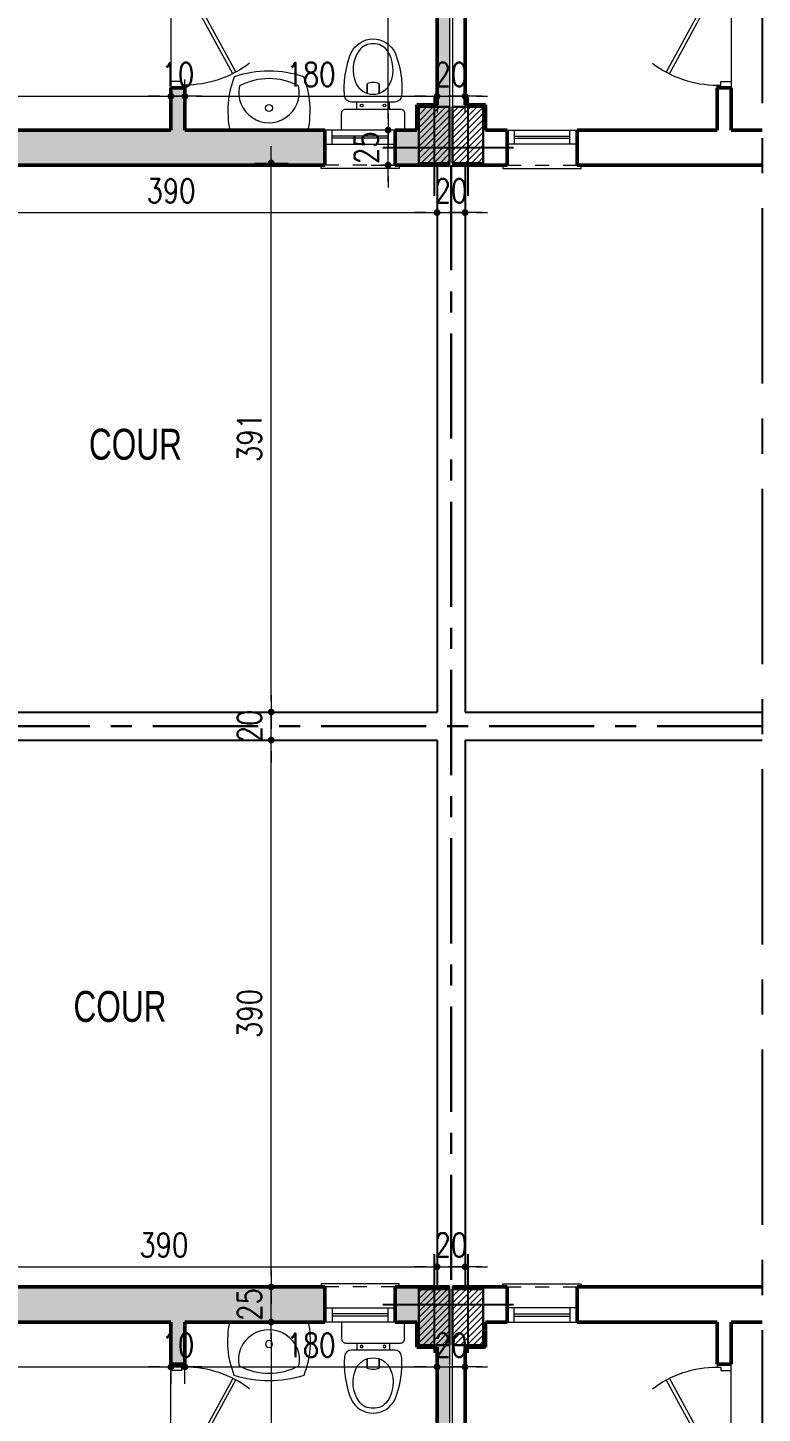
# Model space of a CAD drawing. Header units: millimetres. Extents: x 906 to 2589, y -1235 to -637.
# Drawn here: x 2520.48 to 2525.72, y -1225.51 to -1215.63 of the extents above; entities that cross this region are included whole.
import ezdxf

# ---------------------------------------------------------------- set-up
doc = ezdxf.new("R2010")
doc.units = ezdxf.units.MM
for name, pattern in [('AXES', [2, 1.25, -0.25, 0.25, -0.25]), ('CONTINU', [0]), ('HIDDEN', [0.375, 0.25, -0.125])]:
    doc.linetypes.add(name, pattern=pattern)
doc.layers.get('DEFPOINTS').update_dxf_attribs({"color": 255, "lineweight": 13})
for name, color, linetype, lineweight in [('A-signe', 7, 'Continuous', 9), ('APPUITS', 7, 'Continuous', 18), ('AXE LIMITE', 1, 'AXES', 30), ('DIM.', 4, 'Continuous', 25), ('interrompu', 7, 'HIDDEN', 15), ('MENUISERIE', 7, 'Continuous', 13), ('MUR 0.2', 7, 'Continuous', 20), ('MUR 0.25', 7, 'Continuous', 25), ('MUR 0.5', 7, 'Continuous', 50), ('POTEAUX ARCH', 7, 'Continuous', 30), ('POTEAUX HACHURE', 7, 'Continuous', 15), ('SANITAIRE', 7, 'Continuous', 15), ('TEXTE', 7, 'Continuous', 20)]:
    doc.layers.add(name, color=color, linetype=linetype, lineweight=lineweight)
for name, color, linetype in [('AXE', 7, 'AXES'), ('TEINTE 1', 30, 'Continuous'), ('teinte 5', 200, 'Continuous')]:
    doc.layers.add(name, color=color, linetype=linetype)
doc.styles.add('atef', font='romans.shx', dxfattribs={"width": 0.8})
doc.styles.add('STYLE4', font='swisscl.ttf')
doc.dimstyles.new('COTEXT', dxfattribs={"dimscale": 0, "dimtxt": 0.17, "dimasz": 0.08, "dimexe": 0.015, "dimexo": 0.015, "dimgap": 0.07, "dimtad": 1, "dimdec": 0, "dimlfac": 100, "dimzin": 0, "dimdsep": 46, "dimtxsty": 'atef', "dimblk": 'SIG2', "dimcen": 0.15, "dimse1": 1, "dimse2": 1, "dimclrd": 256, "dimclre": 6, "dimclrt": 2, "dimadec": 0, "dimazin": 0, "dimtfac": 0.5, "dimtdec": 0, "dimtix": 1, "dimtmove": 2, "dimatfit": 1, "dimldrblk": 'SIG2', "dimfxl": 0.18, "dimtolj": 1, "dimtzin": 0, "dimlwd": 18, "dimarcsym": 0})
pattern_1 = [(45, (1501.035288, -320.848652), (-0.0224506403, 0.0224506403), [])]

# ---------------------------------------------------------------- blocks, each defined once
blk = doc.blocks.new('P - 0.80')
at = {"layer": 'MENUISERIE'}
for points in [[(-0.6991, 0.3412), (-0.0325, -0.0217), (-0.02, 0), (-0.6875, 0.3633)], [(-0.8, 0), (-0.78, 0), (-0.78, -0.025), (-0.755, -0.025), (-0.755, -0.1), (-0.8, -0.1)], [(0, 0), (-0.02, 0), (-0.02, -0.025), (-0.045, -0.025), (-0.045, -0.1), (0, -0.1)]]:
    blk.add_lwpolyline(points, dxfattribs=at)
blk.add_arc((-0.02, 0), 0.76, 142.54543, 180, dxfattribs=at)
blk = doc.blocks.new('L.MAIN 56-46')
at = {"layer": 'SANITAIRE', "linetype": 'Continuous'}
blk.add_line((0, 0), (0, 0.56), dxfattribs=at)
blk.add_circle((-0.1575, 0.28), 0.025, dxfattribs=at)
for centre, radius, start, end in [((0.3903, 0.2801), 0.8103, 162.16614, 197.83384), ((-0.1365, -0.1054), 0.6792, 78.40823, 111.10552), ((-0.2678, 0.28), 0.2153, 257.31963, 102.68038), ((0.0788, 0.28), 0.4463, 151.92752, 208.07249), ((-0.1365, 0.6605), 0.6744, 248.73744, 281.67531)]:
    blk.add_arc(centre, radius, start, end, dxfattribs=at)
blk = doc.blocks.new('CUVETTE -2')
at = {"layer": 'SANITAIRE'}
for p, q in [((0.1089, 0.15), (0.1089, 0.2)), ((0.3411, 0.15), (0.3411, 0.2))]:
    blk.add_line(p, q, dxfattribs=at)
at = {"layer": 'SANITAIRE', "flags": 128}
for points in [[(0.068, 0.5503, -0.290899), (0.225, 0.6501)], [(0.225, 0.6154, 0.251168), (0.1249, 0.5678)], [(0.225, 0.6501, -0.290899), (0.382, 0.5503)], [(0.3251, 0.5678, 0.251168), (0.225, 0.6154)], [(0.0232, 0.3699, -0.068521), (0.068, 0.5503)], [(0.1249, 0.5678, 0.259575), (0.1024, 0.335)], [(0.3476, 0.335, 0.259575), (0.3251, 0.5678)], [(0.382, 0.5503, -0.068521), (0.4268, 0.3699)], [(0.0212, 0.2458, -0.05039), (0.0232, 0.3699)], [(0.1024, 0.335, 0.300692), (0.225, 0.2557)], [(0.225, 0.2557, 0.300692), (0.3476, 0.335)], [(0.4268, 0.3699, -0.05039), (0.4288, 0.2458)], [(0.379, 0.2), (0.071, 0.2, -0.39005), (0.0212, 0.2458)], [(0.4288, 0.2458, -0.39005), (0.379, 0.2)], [(0.45, 0), (0, 0), (0, 0.12, -0.414214), (0.03, 0.15)], [(0.03, 0.15), (0.42, 0.15, -0.414214), (0.45, 0.12)]]:
    blk.add_lwpolyline(points, format="xyb", dxfattribs=at)
at = {"layer": 'SANITAIRE'}
for points in [[(0.1819, 0.3292), (0.1819, 0.3292), (0.1819, 0.2625), (0.1819, 0.2625)], [(0.2681, 0.3292), (0.2681, 0.3292), (0.2681, 0.2625), (0.2681, 0.2625)]]:
    blk.add_lwpolyline(points, close=True, dxfattribs=at)
at = {"layer": 'SANITAIRE', "flags": 128}
blk.add_lwpolyline([(0.45, 0.12), (0.45, 0)], dxfattribs=at)
at = {"layer": 'SANITAIRE'}
for centre in [(0.1434, 0.175), (0.3066, 0.175)]:
    blk.add_circle(centre, 0.00977, dxfattribs=at)
blk.add_arc((0.225, 0.246), 0.0937, 62.60785, 117.39215, dxfattribs=at)
blk = doc.blocks.new('SIG2')
at = {"layer": 'A-signe'}
for p, q in [((0, 1.5), (0, 0.5)), ((-1.5, 0), (-0.5, 0)), ((-0.5, 0), (0.5, 0)), ((0, 0.5), (0, -0.5)), ((0.5, 0), (1.5, 0)), ((0, -0.5), (0, -1.5))]:
    blk.add_line(p, q, dxfattribs=at)
at = {"layer": 'A-signe', "const_width": 0.3}
blk.add_lwpolyline([(-0.15, 0, 1), (0.15, 0, 1)], format="xyb", close=True, dxfattribs=at)
blk = doc.blocks.new('*D819')
at = {"layer": 'DEFPOINTS', "color": 0, "transparency": 16777216}
for p in [(2521.501, -1216.1226), (2517.301, -1216.214), (2521.501, -1216.364)]:
    blk.add_point(p, dxfattribs=at)
at = {"layer": 'DIM.', "lineweight": 18, "transparency": 16777216}
blk.add_line((2517.381, -1216.1226), (2521.421, -1216.1226), dxfattribs=at)
at = {"layer": 'DIM.', "lineweight": 18, "transparency": 16777216, "xscale": 0.08, "yscale": 0.08, "zscale": 0.08, "rotation": 180}
blk.add_blockref('SIG2', (2517.301, -1216.1226), dxfattribs=at)
at = {"layer": 'DIM.', "lineweight": 18, "transparency": 16777216, "xscale": 0.08, "yscale": 0.08, "zscale": 0.08}
blk.add_blockref('SIG2', (2521.501, -1216.1226), dxfattribs=at)
at = {"layer": 'DIM.', "color": 2, "transparency": 16777216, "insert": (2519.401, -1215.9676), "char_height": 0.17, "attachment_point": 5, "style": 'atef'}
blk.add_mtext('\\A1;420', dxfattribs=at)
blk = doc.blocks.new('*D820')
at = {"layer": 'DEFPOINTS', "color": 0, "transparency": 16777216}
for p in [(2521.601, -1216.1226), (2521.501, -1216.364), (2521.601, -1216.364)]:
    blk.add_point(p, dxfattribs=at)
at = {"layer": 'DIM.', "lineweight": 18, "transparency": 16777216}
for p, q in [((2521.421, -1216.1226), (2521.341, -1216.1226)), ((2521.501, -1216.1226), (2521.601, -1216.1226)), ((2521.681, -1216.1226), (2521.761, -1216.1226))]:
    blk.add_line(p, q, dxfattribs=at)
at = {"layer": 'DIM.', "lineweight": 18, "transparency": 16777216, "xscale": 0.08, "yscale": 0.08, "zscale": 0.08}
blk.add_blockref('SIG2', (2521.501, -1216.1226), dxfattribs=at)
at = {"layer": 'DIM.', "lineweight": 18, "transparency": 16777216, "xscale": 0.08, "yscale": 0.08, "zscale": 0.08, "rotation": 180}
blk.add_blockref('SIG2', (2521.601, -1216.1226), dxfattribs=at)
at = {"layer": 'DIM.', "color": 2, "transparency": 16777216, "insert": (2521.551, -1215.9676), "char_height": 0.17, "attachment_point": 5, "style": 'atef'}
blk.add_mtext('\\A1;10', dxfattribs=at)
blk = doc.blocks.new('*D647')
at = {"layer": 'DEFPOINTS', "color": 0, "transparency": 16777216}
for p in [(2523.401, -1216.0247), (2523.401, -1216.1226), (2521.601, -1216.5135)]:
    blk.add_point(p, dxfattribs=at)
at = {"layer": 'DIM.', "lineweight": 18, "transparency": 16777216}
blk.add_line((2521.681, -1216.1226), (2523.321, -1216.1226), dxfattribs=at)
at = {"layer": 'DIM.', "lineweight": 18, "transparency": 16777216, "xscale": 0.08, "yscale": 0.08, "zscale": 0.08, "rotation": 180}
blk.add_blockref('SIG2', (2521.601, -1216.1226), dxfattribs=at)
at = {"layer": 'DIM.', "lineweight": 18, "transparency": 16777216, "xscale": 0.08, "yscale": 0.08, "zscale": 0.08}
blk.add_blockref('SIG2', (2523.401, -1216.1226), dxfattribs=at)
at = {"layer": 'DIM.', "color": 2, "transparency": 16777216, "insert": (2522.501, -1215.9676), "char_height": 0.17, "attachment_point": 5, "style": 'atef'}
blk.add_mtext('\\A1;180', dxfattribs=at)
blk = doc.blocks.new('*D648')
at = {"layer": 'DEFPOINTS', "color": 0, "transparency": 16777216}
for p in [(2523.601, -1215.7528), (2523.401, -1216.0247), (2523.601, -1216.1226)]:
    blk.add_point(p, dxfattribs=at)
at = {"layer": 'DIM.', "lineweight": 18, "transparency": 16777216}
for p, q in [((2523.321, -1216.1226), (2523.241, -1216.1226)), ((2523.401, -1216.1226), (2523.601, -1216.1226)), ((2523.681, -1216.1226), (2523.761, -1216.1226))]:
    blk.add_line(p, q, dxfattribs=at)
at = {"layer": 'DIM.', "lineweight": 18, "transparency": 16777216, "xscale": 0.08, "yscale": 0.08, "zscale": 0.08}
blk.add_blockref('SIG2', (2523.401, -1216.1226), dxfattribs=at)
at = {"layer": 'DIM.', "lineweight": 18, "transparency": 16777216, "xscale": 0.08, "yscale": 0.08, "zscale": 0.08, "rotation": 180}
blk.add_blockref('SIG2', (2523.601, -1216.1226), dxfattribs=at)
at = {"layer": 'DIM.', "color": 2, "transparency": 16777216, "insert": (2523.501, -1215.9676), "char_height": 0.17, "attachment_point": 5, "style": 'atef'}
blk.add_mtext('\\A1;20', dxfattribs=at)
blk = doc.blocks.new('*D847')
at = {"layer": 'DEFPOINTS', "color": 0, "transparency": 16777216}
for p in [(2522.7539, -1216.364), (2523.0519, -1216.364), (2522.7539, -1216.614)]:
    blk.add_point(p, dxfattribs=at)
at = {"layer": 'DIM.', "lineweight": 18, "transparency": 16777216}
for p, q in [((2523.0519, -1216.284), (2523.0519, -1216.204)), ((2523.0519, -1216.614), (2523.0519, -1216.364)), ((2523.0519, -1216.694), (2523.0519, -1216.774))]:
    blk.add_line(p, q, dxfattribs=at)
at = {"layer": 'DIM.', "lineweight": 18, "transparency": 16777216, "xscale": 0.08, "yscale": 0.08, "zscale": 0.08}
for p, rotation in [((2523.0519, -1216.364), 270), ((2523.0519, -1216.614), 90)]:
    blk.add_blockref('SIG2', p, dxfattribs=dict(at, rotation=rotation))
at = {"layer": 'DIM.', "color": 2, "transparency": 16777216, "insert": (2522.8969, -1216.489), "char_height": 0.17, "attachment_point": 5, "rotation": 90, "style": 'atef'}
blk.add_mtext('\\A1;25', dxfattribs=at)
blk = doc.blocks.new('*D848')
at = {"layer": 'DEFPOINTS', "color": 0, "transparency": 16777216}
for p in [(2523.0519, -1214.364), (2523.401, -1214.364), (2522.7539, -1216.364)]:
    blk.add_point(p, dxfattribs=at)
at = {"layer": 'DIM.', "lineweight": 18, "transparency": 16777216}
blk.add_line((2523.0519, -1216.284), (2523.0519, -1214.444), dxfattribs=at)
at = {"layer": 'DIM.', "lineweight": 18, "transparency": 16777216, "xscale": 0.08, "yscale": 0.08, "zscale": 0.08}
for p, rotation in [((2523.0519, -1214.364), 90), ((2523.0519, -1216.364), 270)]:
    blk.add_blockref('SIG2', p, dxfattribs=dict(at, rotation=rotation))
at = {"layer": 'DIM.', "color": 2, "transparency": 16777216, "insert": (2522.8969, -1215.364), "char_height": 0.17, "attachment_point": 5, "rotation": 90, "style": 'atef'}
blk.add_mtext('\\A1;200', dxfattribs=at)
blk = doc.blocks.new('*D865')
at = {"layer": 'DEFPOINTS', "color": 0, "transparency": 16777216}
for p in [(2521.501, -1224.864), (2517.301, -1225.1889), (2521.501, -1225.1843)]:
    blk.add_point(p, dxfattribs=at)
at = {"layer": 'DIM.', "lineweight": 18, "transparency": 16777216}
blk.add_line((2517.381, -1225.1843), (2521.421, -1225.1843), dxfattribs=at)
at = {"layer": 'DIM.', "lineweight": 18, "transparency": 16777216, "xscale": 0.08, "yscale": 0.08, "zscale": 0.08, "rotation": 180}
blk.add_blockref('SIG2', (2517.301, -1225.1843), dxfattribs=at)
at = {"layer": 'DIM.', "lineweight": 18, "transparency": 16777216, "xscale": 0.08, "yscale": 0.08, "zscale": 0.08}
blk.add_blockref('SIG2', (2521.501, -1225.1843), dxfattribs=at)
at = {"layer": 'DIM.', "color": 2, "transparency": 16777216, "insert": (2519.401, -1225.0293), "char_height": 0.17, "attachment_point": 5, "style": 'atef'}
blk.add_mtext('\\A1;420', dxfattribs=at)
blk = doc.blocks.new('*D866')
at = {"layer": 'DEFPOINTS', "color": 0, "transparency": 16777216}
for p in [(2521.501, -1224.864), (2521.601, -1224.864), (2521.601, -1225.1843)]:
    blk.add_point(p, dxfattribs=at)
at = {"layer": 'DIM.', "lineweight": 18, "transparency": 16777216}
for p, q in [((2521.421, -1225.1843), (2521.341, -1225.1843)), ((2521.501, -1225.1843), (2521.601, -1225.1843)), ((2521.681, -1225.1843), (2521.761, -1225.1843))]:
    blk.add_line(p, q, dxfattribs=at)
at = {"layer": 'DIM.', "lineweight": 18, "transparency": 16777216, "xscale": 0.08, "yscale": 0.08, "zscale": 0.08}
blk.add_blockref('SIG2', (2521.501, -1225.1843), dxfattribs=at)
at = {"layer": 'DIM.', "lineweight": 18, "transparency": 16777216, "xscale": 0.08, "yscale": 0.08, "zscale": 0.08, "rotation": 180}
blk.add_blockref('SIG2', (2521.601, -1225.1843), dxfattribs=at)
at = {"layer": 'DIM.', "color": 2, "transparency": 16777216, "insert": (2521.551, -1225.0293), "char_height": 0.17, "attachment_point": 5, "style": 'atef'}
blk.add_mtext('\\A1;10', dxfattribs=at)
blk = doc.blocks.new('*D867')
at = {"layer": 'DEFPOINTS', "color": 0, "transparency": 16777216}
for p in [(2521.601, -1224.864), (2523.401, -1225.044), (2523.401, -1225.1843)]:
    blk.add_point(p, dxfattribs=at)
at = {"layer": 'DIM.', "lineweight": 18, "transparency": 16777216}
blk.add_line((2521.681, -1225.1843), (2523.321, -1225.1843), dxfattribs=at)
at = {"layer": 'DIM.', "lineweight": 18, "transparency": 16777216, "xscale": 0.08, "yscale": 0.08, "zscale": 0.08, "rotation": 180}
blk.add_blockref('SIG2', (2521.601, -1225.1843), dxfattribs=at)
at = {"layer": 'DIM.', "lineweight": 18, "transparency": 16777216, "xscale": 0.08, "yscale": 0.08, "zscale": 0.08}
blk.add_blockref('SIG2', (2523.401, -1225.1843), dxfattribs=at)
at = {"layer": 'DIM.', "color": 2, "transparency": 16777216, "insert": (2522.501, -1225.0293), "char_height": 0.17, "attachment_point": 5, "style": 'atef'}
blk.add_mtext('\\A1;180', dxfattribs=at)
blk = doc.blocks.new('*D667')
at = {"layer": 'DEFPOINTS', "color": 0, "transparency": 16777216}
for p in [(2523.401, -1225.044), (2523.601, -1225.044), (2523.601, -1225.1843)]:
    blk.add_point(p, dxfattribs=at)
at = {"layer": 'DIM.', "lineweight": 18, "transparency": 16777216}
for p, q in [((2523.321, -1225.1843), (2523.241, -1225.1843)), ((2523.401, -1225.1843), (2523.601, -1225.1843)), ((2523.681, -1225.1843), (2523.761, -1225.1843))]:
    blk.add_line(p, q, dxfattribs=at)
at = {"layer": 'DIM.', "lineweight": 18, "transparency": 16777216, "xscale": 0.08, "yscale": 0.08, "zscale": 0.08}
blk.add_blockref('SIG2', (2523.401, -1225.1843), dxfattribs=at)
at = {"layer": 'DIM.', "lineweight": 18, "transparency": 16777216, "xscale": 0.08, "yscale": 0.08, "zscale": 0.08, "rotation": 180}
blk.add_blockref('SIG2', (2523.601, -1225.1843), dxfattribs=at)
at = {"layer": 'DIM.', "color": 2, "transparency": 16777216, "insert": (2523.501, -1225.0293), "char_height": 0.17, "attachment_point": 5, "style": 'atef'}
blk.add_mtext('\\A1;20', dxfattribs=at)
blk = doc.blocks.new('*D671')
at = {"layer": 'DEFPOINTS', "color": 0, "transparency": 16777216}
for p in [(2523.401, -1216.614), (2519.501, -1216.8839), (2523.401, -1216.9524)]:
    blk.add_point(p, dxfattribs=at)
at = {"layer": 'DIM.', "lineweight": 18, "transparency": 16777216}
blk.add_line((2519.581, -1216.9524), (2523.321, -1216.9524), dxfattribs=at)
at = {"layer": 'DIM.', "lineweight": 18, "transparency": 16777216, "xscale": 0.08, "yscale": 0.08, "zscale": 0.08, "rotation": 180}
blk.add_blockref('SIG2', (2519.501, -1216.9524), dxfattribs=at)
at = {"layer": 'DIM.', "lineweight": 18, "transparency": 16777216, "xscale": 0.08, "yscale": 0.08, "zscale": 0.08}
blk.add_blockref('SIG2', (2523.401, -1216.9524), dxfattribs=at)
at = {"layer": 'DIM.', "color": 2, "transparency": 16777216, "insert": (2521.5022, -1216.7974), "char_height": 0.17, "attachment_point": 5, "style": 'atef'}
blk.add_mtext('\\A1;390', dxfattribs=at)
blk = doc.blocks.new('*D672')
at = {"layer": 'DEFPOINTS', "color": 0, "transparency": 16777216}
for p in [(2523.401, -1216.6141), (2523.601, -1216.6141), (2523.601, -1216.9524)]:
    blk.add_point(p, dxfattribs=at)
at = {"layer": 'DIM.', "lineweight": 18, "transparency": 16777216}
for p, q in [((2523.321, -1216.9524), (2523.241, -1216.9524)), ((2523.401, -1216.9524), (2523.601, -1216.9524)), ((2523.681, -1216.9524), (2523.761, -1216.9524))]:
    blk.add_line(p, q, dxfattribs=at)
at = {"layer": 'DIM.', "lineweight": 18, "transparency": 16777216, "xscale": 0.08, "yscale": 0.08, "zscale": 0.08}
blk.add_blockref('SIG2', (2523.401, -1216.9524), dxfattribs=at)
at = {"layer": 'DIM.', "lineweight": 18, "transparency": 16777216, "xscale": 0.08, "yscale": 0.08, "zscale": 0.08, "rotation": 180}
blk.add_blockref('SIG2', (2523.601, -1216.9524), dxfattribs=at)
at = {"layer": 'DIM.', "color": 2, "transparency": 16777216, "insert": (2523.501, -1216.7974), "char_height": 0.17, "attachment_point": 5, "style": 'atef'}
blk.add_mtext('\\A1;20', dxfattribs=at)
blk = doc.blocks.new('*D891')
at = {"layer": 'DEFPOINTS', "color": 0, "transparency": 16777216}
for p in [(2521.601, -1224.864), (2521.601, -1226.864), (2522.2172, -1226.864)]:
    blk.add_point(p, dxfattribs=at)
at = {"layer": 'DIM.', "lineweight": 18, "transparency": 16777216}
blk.add_line((2522.2172, -1224.944), (2522.2172, -1226.784), dxfattribs=at)
at = {"layer": 'DIM.', "lineweight": 18, "transparency": 16777216, "xscale": 0.08, "yscale": 0.08, "zscale": 0.08}
for p, rotation in [((2522.2172, -1224.864), 90), ((2522.2172, -1226.864), 270)]:
    blk.add_blockref('SIG2', p, dxfattribs=dict(at, rotation=rotation))
at = {"layer": 'DIM.', "color": 2, "transparency": 16777216, "insert": (2522.0622, -1225.864), "char_height": 0.17, "attachment_point": 5, "rotation": 90, "style": 'atef'}
blk.add_mtext('\\A1;200', dxfattribs=at)
blk = doc.blocks.new('*D1606')
at = {"layer": 'DEFPOINTS', "color": 0, "transparency": 16777216}
for p in [(2522.2172, -1224.614), (2522.3372, -1224.614), (2522.3372, -1224.864)]:
    blk.add_point(p, dxfattribs=at)
at = {"layer": 'DIM.', "lineweight": 18, "transparency": 16777216}
for p, q in [((2522.2172, -1224.534), (2522.2172, -1224.454)), ((2522.2172, -1224.864), (2522.2172, -1224.614)), ((2522.2172, -1224.944), (2522.2172, -1225.024))]:
    blk.add_line(p, q, dxfattribs=at)
at = {"layer": 'DIM.', "lineweight": 18, "transparency": 16777216, "xscale": 0.08, "yscale": 0.08, "zscale": 0.08}
for p, rotation in [((2522.2172, -1224.614), 270), ((2522.2172, -1224.864), 90)]:
    blk.add_blockref('SIG2', p, dxfattribs=dict(at, rotation=rotation))
at = {"layer": 'DIM.', "color": 2, "transparency": 16777216, "insert": (2522.0622, -1224.739), "char_height": 0.17, "attachment_point": 5, "rotation": 90, "style": 'atef'}
blk.add_mtext('\\A1;25', dxfattribs=at)
blk = doc.blocks.new('*D1607')
at = {"layer": 'DEFPOINTS', "color": 0, "transparency": 16777216}
for p in [(2522.2172, -1220.714), (2523.401, -1220.714), (2522.3372, -1224.614)]:
    blk.add_point(p, dxfattribs=at)
at = {"layer": 'DIM.', "lineweight": 18, "transparency": 16777216}
blk.add_line((2522.2172, -1224.534), (2522.2172, -1220.794), dxfattribs=at)
at = {"layer": 'DIM.', "lineweight": 18, "transparency": 16777216, "xscale": 0.08, "yscale": 0.08, "zscale": 0.08}
for p, rotation in [((2522.2172, -1220.714), 90), ((2522.2172, -1224.614), 270)]:
    blk.add_blockref('SIG2', p, dxfattribs=dict(at, rotation=rotation))
at = {"layer": 'DIM.', "color": 2, "transparency": 16777216, "insert": (2522.0622, -1222.664), "char_height": 0.17, "attachment_point": 5, "rotation": 90, "style": 'atef'}
blk.add_mtext('\\A1;390', dxfattribs=at)
blk = doc.blocks.new('*D1608')
at = {"layer": 'DEFPOINTS', "color": 0, "transparency": 16777216}
for p in [(2522.2172, -1220.514), (2523.401, -1220.514), (2523.401, -1220.714)]:
    blk.add_point(p, dxfattribs=at)
at = {"layer": 'DIM.', "lineweight": 18, "transparency": 16777216}
for p, q in [((2522.2172, -1220.434), (2522.2172, -1220.354)), ((2522.2172, -1220.714), (2522.2172, -1220.514)), ((2522.2172, -1220.794), (2522.2172, -1220.874))]:
    blk.add_line(p, q, dxfattribs=at)
at = {"layer": 'DIM.', "lineweight": 18, "transparency": 16777216, "xscale": 0.08, "yscale": 0.08, "zscale": 0.08}
for p, rotation in [((2522.2172, -1220.514), 270), ((2522.2172, -1220.714), 90)]:
    blk.add_blockref('SIG2', p, dxfattribs=dict(at, rotation=rotation))
at = {"layer": 'DIM.', "color": 2, "transparency": 16777216, "insert": (2522.0622, -1220.614), "char_height": 0.17, "attachment_point": 5, "rotation": 90, "style": 'atef'}
blk.add_mtext('\\A1;20', dxfattribs=at)
blk = doc.blocks.new('*D1609')
at = {"layer": 'DEFPOINTS', "color": 0, "transparency": 16777216}
for p in [(2522.2172, -1216.599), (2523.271, -1216.599), (2523.401, -1220.514)]:
    blk.add_point(p, dxfattribs=at)
at = {"layer": 'DIM.', "lineweight": 18, "transparency": 16777216}
blk.add_line((2522.2172, -1220.434), (2522.2172, -1216.679), dxfattribs=at)
at = {"layer": 'DIM.', "lineweight": 18, "transparency": 16777216, "xscale": 0.08, "yscale": 0.08, "zscale": 0.08}
for p, rotation in [((2522.2172, -1216.599), 90), ((2522.2172, -1220.514), 270)]:
    blk.add_blockref('SIG2', p, dxfattribs=dict(at, rotation=rotation))
at = {"layer": 'DIM.', "color": 2, "transparency": 16777216, "insert": (2522.0622, -1218.5565), "char_height": 0.17, "attachment_point": 5, "rotation": 90, "style": 'atef'}
blk.add_mtext('\\A1;391', dxfattribs=at)
blk = doc.blocks.new('*D1610')
at = {"layer": 'DEFPOINTS', "color": 0, "transparency": 16777216}
for p in [(2519.501, -1224.114), (2523.401, -1224.114), (2523.401, -1224.4697)]:
    blk.add_point(p, dxfattribs=at)
at = {"layer": 'DIM.', "lineweight": 18, "transparency": 16777216}
blk.add_line((2519.581, -1224.4697), (2523.321, -1224.4697), dxfattribs=at)
at = {"layer": 'DIM.', "lineweight": 18, "transparency": 16777216, "xscale": 0.08, "yscale": 0.08, "zscale": 0.08, "rotation": 180}
blk.add_blockref('SIG2', (2519.501, -1224.4697), dxfattribs=at)
at = {"layer": 'DIM.', "lineweight": 18, "transparency": 16777216, "xscale": 0.08, "yscale": 0.08, "zscale": 0.08}
blk.add_blockref('SIG2', (2523.401, -1224.4697), dxfattribs=at)
at = {"layer": 'DIM.', "color": 2, "transparency": 16777216, "insert": (2521.451, -1224.3147), "char_height": 0.17, "attachment_point": 5, "style": 'atef'}
blk.add_mtext('\\A1;390', dxfattribs=at)
blk = doc.blocks.new('*D1611')
at = {"layer": 'DEFPOINTS', "color": 0, "transparency": 16777216}
for p in [(2523.601, -1224.0464), (2523.401, -1224.114), (2523.601, -1224.4697)]:
    blk.add_point(p, dxfattribs=at)
at = {"layer": 'DIM.', "lineweight": 18, "transparency": 16777216}
for p, q in [((2523.321, -1224.4697), (2523.241, -1224.4697)), ((2523.401, -1224.4697), (2523.601, -1224.4697)), ((2523.681, -1224.4697), (2523.761, -1224.4697))]:
    blk.add_line(p, q, dxfattribs=at)
at = {"layer": 'DIM.', "lineweight": 18, "transparency": 16777216, "xscale": 0.08, "yscale": 0.08, "zscale": 0.08}
blk.add_blockref('SIG2', (2523.401, -1224.4697), dxfattribs=at)
at = {"layer": 'DIM.', "lineweight": 18, "transparency": 16777216, "xscale": 0.08, "yscale": 0.08, "zscale": 0.08, "rotation": 180}
blk.add_blockref('SIG2', (2523.601, -1224.4697), dxfattribs=at)
at = {"layer": 'DIM.', "color": 2, "transparency": 16777216, "insert": (2523.501, -1224.3147), "char_height": 0.17, "attachment_point": 5, "style": 'atef'}
blk.add_mtext('\\A1;20', dxfattribs=at)

msp = doc.modelspace()

# ---------------------------------------------------------------- hatches: boundary and pattern name
at = {"layer": 'POTEAUX HACHURE'}
h = msp.add_hatch(dxfattribs=at)
h.set_pattern_fill('ANSI31', color=256, scale=0.01)
h.set_pattern_definition(pattern_1)
h.paths.add_polyline_path([(2523.491, -1216.599), (2523.271, -1216.599), (2523.271, -1216.199), (2523.491, -1216.199)])
h = msp.add_hatch(dxfattribs=at)
h.set_pattern_fill('ANSI31', color=256, scale=0.01)
h.set_pattern_definition(pattern_1)
h.paths.add_polyline_path([(2523.511, -1216.599), (2523.731, -1216.599), (2523.731, -1216.199), (2523.511, -1216.199)])
h = msp.add_hatch(dxfattribs=at)
h.set_pattern_fill('ANSI31', color=256, scale=0.01)
h.set_pattern_definition(pattern_1)
h.paths.add_polyline_path([(2523.491, -1224.629), (2523.271, -1224.629), (2523.271, -1225.029), (2523.491, -1225.029)])
h.paths.add_polyline_path([(2523.511, -1224.629), (2523.731, -1224.629), (2523.731, -1225.029), (2523.511, -1225.029)])
at = {"layer": 'TEINTE 1', "linetype": 'CONTINU'}
h = msp.add_hatch(color=256, dxfattribs=at)
h.dxf.hatch_style = 1
h.paths.add_polyline_path([(2522.601, -1224.614), (2519.501, -1224.614), (2519.501, -1224.114), (2519.581, -1224.114), (2519.581, -1223.864), (2519.251, -1223.864), (2519.251, -1224.764), (2518.3404, -1224.764), (2518.3404, -1224.864), (2521.501, -1224.864), (2521.501, -1225.1649), (2521.601, -1225.1649), (2521.601, -1224.864), (2522.601, -1224.864)])
h = msp.add_hatch(color=256, dxfattribs=at)
h.dxf.hatch_style = 1
h.paths.add_polyline_path([(2523.491, -1224.614), (2523.101, -1224.614), (2523.101, -1224.864), (2523.256, -1224.864), (2523.256, -1225.044), (2523.401, -1225.044), (2523.401, -1226.864), (2521.601, -1226.864), (2521.601, -1225.9649), (2521.501, -1225.9649), (2521.501, -1226.064), (2521.4138, -1226.064), (2521.4138, -1226.164), (2521.501, -1226.164), (2521.501, -1226.964), (2523.401, -1226.964), (2523.401, -1230.134), (2523.256, -1230.134), (2523.256, -1230.264), (2522.601, -1230.264), (2522.601, -1230.594), (2522.851, -1230.594), (2522.851, -1230.514), (2523.491, -1230.514)])
at = {"layer": 'teinte 5', "linetype": 'CONTINU'}
h = msp.add_hatch(color=256, dxfattribs=at)
h.dxf.hatch_style = 1
h.paths.add_polyline_path([(2523.491, -1210.714), (2522.851, -1210.714), (2522.851, -1210.634), (2522.601, -1210.634), (2522.601, -1210.964), (2523.401, -1210.964), (2523.401, -1214.264), (2521.501, -1214.264), (2521.501, -1215.064), (2521.4138, -1215.064), (2521.4138, -1215.164), (2521.501, -1215.164), (2521.501, -1215.2631), (2521.601, -1215.2631), (2521.601, -1214.364), (2523.401, -1214.364), (2523.401, -1216.184), (2523.256, -1216.184), (2523.256, -1216.364), (2523.101, -1216.364), (2523.101, -1216.614), (2523.491, -1216.614)])
h = msp.add_hatch(color=256, dxfattribs=at)
h.dxf.hatch_style = 1
h.paths.add_polyline_path([(2522.601, -1216.364), (2521.601, -1216.364), (2521.601, -1216.0631), (2521.501, -1216.0631), (2521.501, -1216.364), (2518.3404, -1216.364), (2518.3404, -1216.464), (2519.251, -1216.464), (2519.251, -1217.364), (2519.581, -1217.364), (2519.581, -1217.114), (2519.501, -1217.114), (2519.501, -1216.614), (2522.601, -1216.614)])

# ---------------------------------------------------------------- linework, layer by layer
at = {"layer": 'APPUITS'}
for points in [[(2523.131, -1216.614), (2523.131, -1216.637), (2522.5731, -1216.637), (2522.5731, -1216.614)], [(2523.871, -1216.614), (2523.871, -1216.637), (2524.4288, -1216.637), (2524.4288, -1216.614)], [(2523.131, -1224.614), (2523.131, -1224.5911), (2522.5731, -1224.5911), (2522.5731, -1224.614)], [(2523.871, -1224.614), (2523.871, -1224.5911), (2524.4288, -1224.5911), (2524.4288, -1224.614)]]:
    msp.add_lwpolyline(points, dxfattribs=at)
at = {"layer": 'AXE'}
for p, q in [((2523.381, -1216.1309), (2523.381, -1216.8339)), ((2523.621, -1216.1309), (2523.621, -1216.8339)), ((2523.0131, -1216.489), (2523.7063, -1216.489)), ((2523.2531, -1216.489), (2523.9463, -1216.489)), ((2523.381, -1224.3806), (2523.381, -1225.0836)), ((2523.621, -1224.3806), (2523.621, -1225.0836)), ((2523.0131, -1224.7389), (2523.7063, -1224.7389)), ((2523.2531, -1224.7389), (2523.9463, -1224.7389))]:
    msp.add_line(p, q, dxfattribs=at)
msp.add_lwpolyline([(2525.7231, -1200.9216), (2525.7231, -1232.6906)], dxfattribs=at)
at = {"layer": 'AXE LIMITE', "ltscale": 0.6}
msp.add_line((2523.5007, -1216.614), (2523.5007, -1224.6148), dxfattribs=at)
msp.add_lwpolyline([(2525.7231, -1220.614), (2516.651, -1220.614), (2516.651, -1223.064), (2512.351, -1223.064), (2512.351, -1230.014)], dxfattribs=at)
at = {"layer": 'interrompu', "ltscale": 0.2}
for p, q in [((2523.101, -1216.614), (2522.601, -1216.614)), ((2523.901, -1216.614), (2524.401, -1216.614)), ((2523.101, -1224.614), (2522.601, -1224.614)), ((2523.901, -1224.614), (2524.401, -1224.614))]:
    msp.add_line(p, q, dxfattribs=at)
at = {"layer": 'MENUISERIE'}
for p, q in [((2521.501, -1215.2631), (2521.501, -1216.0631)), ((2525.501, -1215.2631), (2525.501, -1216.0631)), ((2521.501, -1225.9649), (2521.501, -1225.1649)), ((2525.501, -1225.9649), (2525.501, -1225.1649)), ((2521.501, -1226.0149), (2521.501, -1225.2149)), ((2525.501, -1226.0149), (2525.501, -1225.2149))]:
    msp.add_line(p, q, dxfattribs=at)
at = {"layer": 'MENUISERIE', "color": 2, "linetype": 'Continuous'}
for p, q in [((2523.101, -1216.364), (2522.601, -1216.364)), ((2522.6531, -1216.464), (2522.6531, -1216.364)), ((2523.051, -1216.364), (2523.051, -1216.464)), ((2523.901, -1216.364), (2524.401, -1216.364)), ((2523.951, -1216.364), (2523.951, -1216.464)), ((2524.3489, -1216.464), (2524.3489, -1216.364)), ((2522.6035, -1216.464), (2523.101, -1216.464)), ((2523.051, -1216.4065), (2522.6532, -1216.4065)), ((2523.051, -1216.4215), (2522.6532, -1216.4215)), ((2524.3984, -1216.464), (2523.901, -1216.464)), ((2523.951, -1216.4065), (2524.3487, -1216.4065)), ((2523.951, -1216.4215), (2524.3487, -1216.4215)), ((2522.6035, -1224.764), (2523.101, -1224.764)), ((2522.6531, -1224.764), (2522.6531, -1224.864)), ((2523.051, -1224.864), (2523.051, -1224.764)), ((2524.3984, -1224.764), (2523.901, -1224.764)), ((2523.951, -1224.864), (2523.951, -1224.764)), ((2524.3489, -1224.764), (2524.3489, -1224.864)), ((2523.101, -1224.864), (2522.601, -1224.864)), ((2523.051, -1224.8065), (2522.6532, -1224.8065)), ((2523.051, -1224.8215), (2522.6532, -1224.8215)), ((2523.901, -1224.864), (2524.401, -1224.864)), ((2523.951, -1224.8065), (2524.3487, -1224.8065)), ((2523.951, -1224.8215), (2524.3487, -1224.8215))]:
    msp.add_line(p, q, dxfattribs=at)
at = {"layer": 'MUR 0.2'}
for p, q in [((2523.491, -1210.714), (2523.491, -1216.614)), ((2523.511, -1210.714), (2523.511, -1216.614)), ((2523.491, -1224.614), (2523.491, -1230.514)), ((2523.511, -1230.514), (2523.511, -1224.614))]:
    msp.add_line(p, q, dxfattribs=at)
at = {"layer": 'MUR 0.25', "linetype": 'Continuous'}
for p, q in [((2523.401, -1216.614), (2523.401, -1220.514)), ((2523.601, -1216.614), (2523.601, -1220.514)), ((2519.501, -1220.514), (2523.401, -1220.514)), ((2523.601, -1220.514), (2525.7231, -1220.514)), ((2519.501, -1220.714), (2523.401, -1220.714)), ((2523.401, -1220.714), (2523.401, -1224.614)), ((2523.601, -1220.714), (2525.7231, -1220.714)), ((2523.601, -1220.714), (2523.601, -1224.614))]:
    msp.add_line(p, q, dxfattribs=at)
at = {"layer": 'MUR 0.5'}
for p, q in [((2523.401, -1214.364), (2523.401, -1216.184)), ((2523.601, -1214.364), (2523.601, -1216.184)), ((2521.501, -1216.0631), (2521.501, -1216.364)), ((2521.601, -1216.0631), (2521.501, -1216.0631)), ((2521.601, -1216.0631), (2521.601, -1216.364)), ((2525.401, -1216.0631), (2525.401, -1216.364)), ((2525.401, -1216.0631), (2525.501, -1216.0631)), ((2525.501, -1216.0631), (2525.501, -1216.364)), ((2523.256, -1216.364), (2523.256, -1216.184)), ((2523.256, -1216.184), (2523.401, -1216.184)), ((2523.746, -1216.184), (2523.601, -1216.184)), ((2523.746, -1216.364), (2523.746, -1216.184)), ((2518.3404, -1216.364), (2521.501, -1216.364)), ((2521.601, -1216.364), (2522.601, -1216.364)), ((2522.601, -1216.364), (2522.601, -1216.614)), ((2523.101, -1216.364), (2523.256, -1216.364)), ((2523.101, -1216.364), (2523.101, -1216.614)), ((2523.746, -1216.364), (2523.901, -1216.364)), ((2523.901, -1216.364), (2523.901, -1216.614)), ((2524.401, -1216.364), (2524.401, -1216.614)), ((2524.401, -1216.364), (2525.401, -1216.364)), ((2525.501, -1216.364), (2525.7231, -1216.364)), ((2519.501, -1216.614), (2522.601, -1216.614)), ((2523.101, -1216.614), (2523.491, -1216.614)), ((2523.511, -1216.614), (2523.901, -1216.614)), ((2524.401, -1216.614), (2525.7231, -1216.614)), ((2519.501, -1224.614), (2522.601, -1224.614)), ((2522.601, -1224.864), (2522.601, -1224.614)), ((2523.101, -1224.614), (2523.491, -1224.614)), ((2523.101, -1224.864), (2523.101, -1224.614)), ((2523.511, -1224.614), (2523.901, -1224.614)), ((2523.901, -1224.864), (2523.901, -1224.614)), ((2524.401, -1224.614), (2525.7231, -1224.614)), ((2524.401, -1224.864), (2524.401, -1224.614)), ((2518.3404, -1224.864), (2521.501, -1224.864)), ((2521.501, -1225.1649), (2521.501, -1224.864)), ((2521.601, -1225.1649), (2521.601, -1224.864)), ((2521.601, -1224.864), (2522.601, -1224.864)), ((2523.101, -1224.864), (2523.256, -1224.864)), ((2523.256, -1225.044), (2523.256, -1224.864)), ((2523.746, -1224.864), (2523.901, -1224.864)), ((2523.746, -1224.864), (2523.746, -1225.044)), ((2524.401, -1224.864), (2525.401, -1224.864)), ((2525.401, -1225.1649), (2525.401, -1224.864)), ((2525.501, -1225.1649), (2525.501, -1224.864)), ((2525.501, -1224.864), (2525.7231, -1224.864)), ((2523.401, -1225.044), (2523.256, -1225.044)), ((2523.401, -1226.864), (2523.401, -1225.044)), ((2523.601, -1226.564), (2523.601, -1225.044)), ((2523.746, -1225.044), (2523.601, -1225.044)), ((2521.601, -1225.1649), (2521.501, -1225.1649)), ((2525.401, -1225.1649), (2525.501, -1225.1649))]:
    msp.add_line(p, q, dxfattribs=at)
at = {"layer": 'POTEAUX ARCH'}
for points in [[(2523.491, -1216.599), (2523.271, -1216.599), (2523.271, -1216.199), (2523.491, -1216.199)], [(2523.511, -1216.599), (2523.731, -1216.599), (2523.731, -1216.199), (2523.511, -1216.199)], [(2523.491, -1224.629), (2523.271, -1224.629), (2523.271, -1225.029), (2523.491, -1225.029)], [(2523.511, -1224.629), (2523.731, -1224.629), (2523.731, -1225.029), (2523.511, -1225.029)]]:
    msp.add_lwpolyline(points, close=True, dxfattribs=at)

# ---------------------------------------------------------------- block references
at = {"layer": 'MENUISERIE', "xscale": -1}
for p, rotation in [((2521.601, -1215.2631), 270), ((2525.401, -1225.9649), 90)]:
    msp.add_blockref('P - 0.80', p, dxfattribs=dict(at, rotation=rotation))
at = {"layer": 'MENUISERIE'}
for p, rotation in [((2525.401, -1215.2631), 90.00000000000001), ((2521.601, -1225.9649), 270)]:
    msp.add_blockref('P - 0.80', p, dxfattribs=dict(at, rotation=rotation))
at = {"layer": 'SANITAIRE'}
msp.add_blockref('CUVETTE -2', (2522.7196, -1216.364), dxfattribs=at)
at = {"layer": 'SANITAIRE', "rotation": 270}
msp.add_blockref('L.MAIN 56-46', (2521.9215, -1216.364), dxfattribs=at)
at = {"layer": 'SANITAIRE', "xscale": -1}
for name, p, rotation in [('L.MAIN 56-46', (2521.9215, -1224.864), 270.0000000000075), ('CUVETTE -2', (2522.7196, -1224.864), 180)]:
    msp.add_blockref(name, p, dxfattribs=dict(at, rotation=rotation))

# ---------------------------------------------------------------- texts
at = {"layer": 'TEXTE', "style": 'STYLE4'}
for p in [(2520.9159, -1218.7141), (2520.8056, -1222.7233)]:
    msp.add_text('COUR', height=0.22, dxfattribs=at).set_placement(p)

# ---------------------------------------------------------------- dimensions: what is measured, and where the dimension line sits
at = {"layer": 'DIM.'}
for base, p1, p2, picture, middle in [((2523.0519, -1214.364), (2522.7539, -1216.364), (2523.401, -1214.364), '*D848', (2522.8969, -1215.364)), ((2523.0519, -1216.364), (2522.7539, -1216.614), (2522.7539, -1216.364), '*D847', (2522.8969, -1216.489)), ((2522.21719, -1216.59905), (2523.40096, -1220.51404), (2523.27096, -1216.59905), '*D1609', (2522.06219, -1218.55655)), ((2522.2172, -1220.514), (2523.401, -1220.714), (2523.401, -1220.514), '*D1608', (2522.0622, -1220.614)), ((2522.2172, -1220.714), (2522.3372, -1224.614), (2523.401, -1220.714), '*D1607', (2522.0622, -1222.664)), ((2522.2172, -1224.614), (2522.3372, -1224.864), (2522.3372, -1224.614), '*D1606', (2522.0622, -1224.739)), ((2522.2172, -1226.864), (2521.601, -1224.864), (2521.601, -1226.864), '*D891', (2522.0622, -1225.864))]:
    dim = msp.add_linear_dim(base=base, p1=p1, p2=p2, angle=90, dimstyle='COTEXT', override={"dimscale": 1}, dxfattribs=at)
    dim.commit()
    dim.dimension.update_dxf_attribs({"geometry": picture, "text_midpoint": middle})
for base, p1, p2, picture, middle in [((2523.601, -1216.1226), (2523.401, -1216.0247), (2523.601, -1215.7528), '*D648', (2523.501, -1215.9676)), ((2521.501, -1216.1226), (2517.301, -1216.214), (2521.501, -1216.364), '*D819', (2519.401, -1215.9676)), ((2521.601, -1216.1226), (2521.501, -1216.364), (2521.601, -1216.364), '*D820', (2521.551, -1215.9676)), ((2523.401, -1216.1226), (2521.601, -1216.5135), (2523.401, -1216.0247), '*D647', (2522.501, -1215.9676)), ((2523.601, -1216.9524), (2523.401, -1216.6141), (2523.601, -1216.6141), '*D672', (2523.501, -1216.7974)), ((2523.601, -1224.4697), (2523.401, -1224.114), (2523.601, -1224.0464), '*D1611', (2523.501, -1224.3147)), ((2523.401, -1224.4697), (2519.501, -1224.114), (2523.401, -1224.114), '*D1610', (2521.451, -1224.3147)), ((2521.501, -1225.1843), (2517.301, -1225.1889), (2521.501, -1224.864), '*D865', (2519.401, -1225.0293)), ((2521.601, -1225.1843), (2521.501, -1224.864), (2521.601, -1224.864), '*D866', (2521.551, -1225.0293)), ((2523.401, -1225.1843), (2521.601, -1224.864), (2523.401, -1225.044), '*D867', (2522.501, -1225.0293)), ((2523.601, -1225.1843), (2523.401, -1225.044), (2523.601, -1225.044), '*D667', (2523.501, -1225.0293))]:
    dim = msp.add_linear_dim(base=base, p1=p1, p2=p2, dimstyle='COTEXT', override={"dimscale": 1}, dxfattribs=at)
    dim.commit()
    dim.dimension.update_dxf_attribs({"geometry": picture, "text_midpoint": middle})
dim = msp.add_linear_dim(base=(2523.401, -1216.9524), p1=(2519.501, -1216.8839), p2=(2523.401, -1216.614), dimstyle='COTEXT', override={"dimscale": 1}, dxfattribs=at)
dim.commit()
dim.dimension.update_dxf_attribs({"geometry": '*D671', "text_midpoint": (2521.5022, -1216.7974), "dimtype": 160})

doc.saveas('drawing.dxf')
